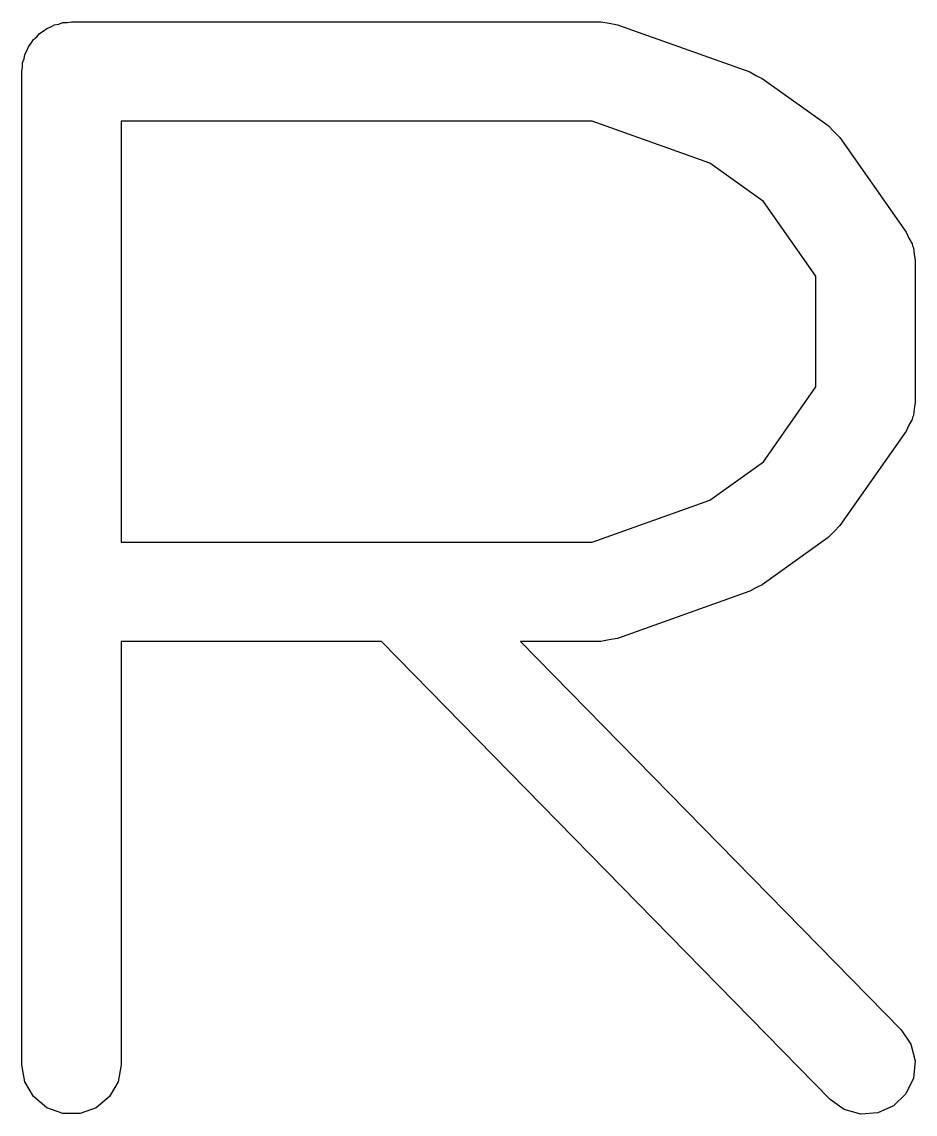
# Model space of a CAD drawing. Extents: x 81 to 182, y -126 to -101.
# Drawn here: x 152.97 to 161.13, y -110.56 to -100.58 of the extents above; entities that cross this region are included whole.
import ezdxf

# ---------------------------------------------------------------- set-up
doc = ezdxf.new("R2010")
doc.units = 0
doc.header["$MEASUREMENT"] = 0
doc.layers.add('BLACK', color=7, linetype='CONTINUOUS')

msp = doc.modelspace()

# ---------------------------------------------------------------- linework, layer by layer
at = {"layer": 'Black'}
for p, q in [((153.163, -100.665), (153.194, -100.64)), ((153.194, -100.64), (153.231, -100.626)), ((153.231, -100.626), (153.265, -100.606)), ((153.265, -100.606), (153.304, -100.599)), ((153.304, -100.599), (153.342, -100.586)), ((153.342, -100.586), (153.381, -100.586)), ((153.381, -100.586), (153.421, -100.579)), ((153.421, -100.579), (158.259, -100.579)), ((158.259, -100.579), (158.335, -100.592)), ((158.335, -100.592), (158.411, -100.605)), ((158.411, -100.605), (159.621, -101.037)), ((153.053, -100.775), (153.073, -100.741)), ((153.073, -100.741), (153.103, -100.715)), ((153.103, -100.715), (153.129, -100.685)), ((153.129, -100.685), (153.163, -100.665)), ((152.994, -100.877), (153.014, -100.843)), ((153.014, -100.843), (153.028, -100.806)), ((153.028, -100.806), (153.053, -100.775)), ((152.974, -100.954), (152.987, -100.916)), ((152.974, -100.993), (152.974, -100.954)), ((152.987, -100.916), (152.994, -100.877)), ((152.967, -101.032), (152.974, -100.993)), ((152.967, -110.104), (152.967, -101.032)), ((159.621, -101.037), (159.675, -101.068)), ((159.675, -101.068), (159.732, -101.095)), ((159.732, -101.095), (160.337, -101.527)), ((153.874, -101.486), (153.874, -105.33)), ((158.18, -101.486), (153.874, -101.486)), ((159.256, -101.87), (158.18, -101.486)), ((160.337, -101.527), (160.39, -101.582)), ((160.39, -101.582), (160.444, -101.636)), ((160.444, -101.636), (161.049, -102.5)), ((159.746, -102.22), (159.256, -101.87)), ((160.224, -102.903), (159.746, -102.22)), ((161.049, -102.5), (161.074, -102.554)), ((161.074, -102.554), (161.104, -102.605)), ((161.104, -102.605), (161.107, -102.625)), ((161.107, -102.625), (161.116, -102.643)), ((161.116, -102.643), (161.121, -102.702)), ((161.121, -102.702), (161.131, -102.76)), ((161.131, -102.76), (161.131, -104.056)), ((160.224, -103.913), (160.224, -102.903)), ((159.746, -104.596), (160.224, -103.913)), ((161.121, -104.114), (161.116, -104.173)), ((161.131, -104.056), (161.121, -104.114)), ((161.104, -104.211), (161.074, -104.263)), ((161.107, -104.192), (161.104, -104.211)), ((161.116, -104.173), (161.107, -104.192)), ((161.049, -104.316), (160.444, -105.18)), ((161.074, -104.263), (161.049, -104.316)), ((159.256, -104.946), (159.746, -104.596)), ((158.18, -105.33), (159.256, -104.946)), ((160.39, -105.234), (160.337, -105.289)), ((160.444, -105.18), (160.39, -105.234)), ((153.874, -105.33), (158.18, -105.33)), ((160.337, -105.289), (159.732, -105.721)), ((159.732, -105.721), (159.675, -105.748)), ((159.621, -105.779), (158.411, -106.211)), ((159.675, -105.748), (159.621, -105.779)), ((156.254, -106.238), (153.874, -106.238)), ((153.874, -106.238), (153.874, -110.104)), ((160.354, -110.421), (156.254, -106.238)), ((158.259, -106.238), (157.524, -106.238)), ((157.524, -106.238), (161.002, -109.786)), ((158.335, -106.224), (158.259, -106.238)), ((158.411, -106.211), (158.335, -106.224)), ((161.002, -109.786), (161.091, -109.916)), ((161.091, -109.916), (161.13, -110.069)), ((152.994, -110.259), (152.967, -110.104)), ((153.874, -110.104), (153.847, -110.259)), ((161.13, -110.069), (161.115, -110.226)), ((161.115, -110.226), (161.047, -110.368)), ((153.073, -110.395), (152.994, -110.259)), ((153.847, -110.259), (153.768, -110.395)), ((153.194, -110.497), (153.073, -110.395)), ((153.768, -110.395), (153.647, -110.497)), ((160.482, -110.513), (160.354, -110.421)), ((161.047, -110.368), (160.934, -110.478)), ((153.342, -110.55), (153.194, -110.497)), ((153.647, -110.497), (153.499, -110.55)), ((160.634, -110.555), (160.482, -110.513)), ((160.934, -110.478), (160.791, -110.543)), ((153.499, -110.55), (153.342, -110.55)), ((160.791, -110.543), (160.634, -110.555))]:
    msp.add_line(p, q, dxfattribs=at)

doc.saveas('drawing.dxf')
